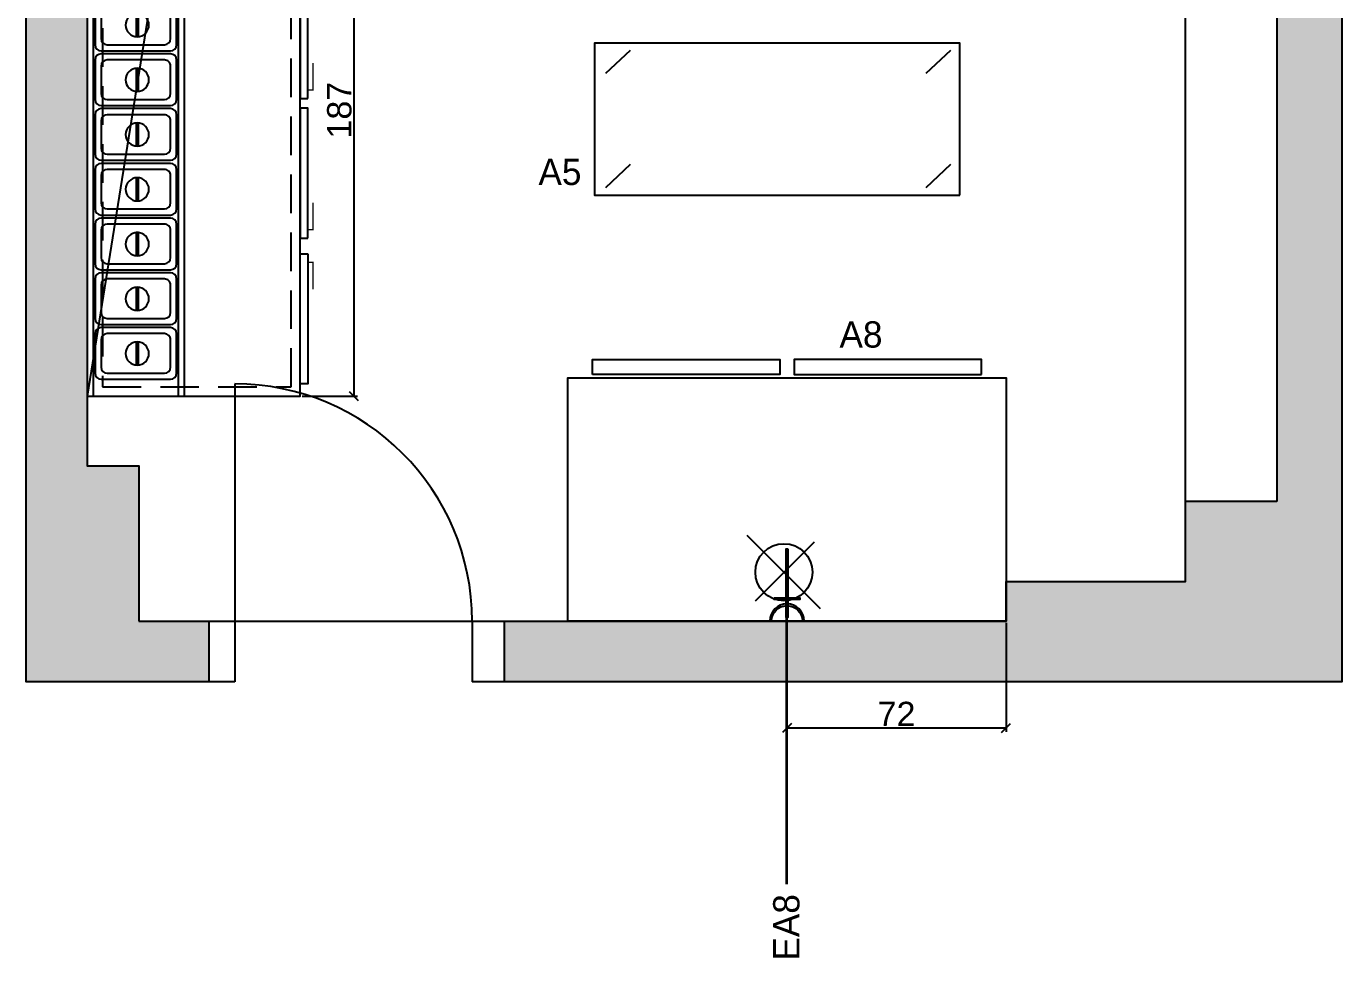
# Model space of a CAD drawing. Header units: millimetres. Extents: x 4241 to 4771, y 14519 to 15076.
# Drawn here: x 4338.8 to 4771.1, y 14518.9 to 14825.2 of the extents above; entities that cross this region are included whole.
import ezdxf
from ezdxf.enums import TextEntityAlignment as Align

# ---------------------------------------------------------------- set-up
doc = ezdxf.new("R2010")
doc.units = ezdxf.units.MM
doc.linetypes.add('DASHED', pattern=[19.049999999999997, 12.7, -6.35])
for name, color, linetype in [('002 Çizgi', 7, 'Continuous'), ('CIHAZ', 2, 'Continuous'), ('ELEKTRİK', 10, 'Continuous'), ('S2000-002 Çizgi', 7, 'Continuous')]:
    doc.layers.add(name, color=color, linetype=linetype)
doc.layers.add('ELK', color=1, linetype='Continuous', lineweight=35)
doc.styles.get("Standard").update_dxf_attribs({"font": 'arial.ttf'})
doc.styles.add('TAKSİM', font='GOTHIC.TTF', dxfattribs={"height": 20})
doc.dimstyles.new('OLCU50', dxfattribs={"dimtxt": 8, "dimasz": 3, "dimexe": 1.25, "dimexo": 0.625, "dimtad": 1, "dimdec": 0, "dimtxsty": 'Standard', "dimblk": 'OBLIQUE', "dimcen": 2.5, "dimclrd": 256, "dimclre": 251, "dimclrt": 25, "dimadec": 0, "dimazin": 0, "dimtfac": 1, "dimtdec": 0, "dimtmove": 0, "dimatfit": 3, "dimldrblk": 'OBLIQUE', "dimfxl": 1, "dimarcsym": 0})

# ---------------------------------------------------------------- blocks, each defined once
blk = doc.blocks.new('A$C50025146')
at = {"layer": 'ELEKTRİK'}
for points in [[(16.0258407970905, 9.846670621633166), (16.5885051934838, 9.846670621633166), (16.5885051934838, 1.406704675742731), (16.0258407970905, 1.406704675742731)], [(6.940050297998823e-05, 5.345355450490388), (6.940050297998823e-05, 5.908019846885509), (22.50664525620232, 5.908019846885509), (22.50664525620232, 5.345355450490388)]]:
    blk.add_hatch(color=256, dxfattribs=at).paths.add_polyline_path(points)
h = blk.add_hatch(color=256, dxfattribs=at)
edge = h.paths.add_edge_path()
edge.add_line((23.70435837441619, 11.25333161261187), (23.70435837441619, 10.69066721622039))
edge.add_ellipse((23.70435837441619, 5.626687648689767), major_axis=(3.580774291992597, -3.580774291992606), ratio=0.9999999999999413, start_angle=134.9999999999983, end_angle=314.9999999999983)
edge.add_line((23.70435837441619, 0.5627080811555061), (23.70435837441619, 4.368476402305532e-05))
edge.add_ellipse((23.70435837441619, 5.626687648689767), major_axis=(3.978638102213783, 3.978638102213774), ratio=0.9999999999999128, start_angle=45.0000000000025, end_angle=225.0000000000025, ccw=False)
for points, elevation in [([(16.0258407970905, 1.406704675742731), (16.0258407970905, 9.846670621633166), (16.5885051934838, 9.846670621633166), (16.5885051934838, 1.406704675742731)], 4.791194770819646e-08), ([(6.940050297998823e-05, 5.908019846885509), (22.50664525620232, 5.908019846885509), (22.50664525620232, 5.345355450490388), (6.940050297998823e-05, 5.345355450490388)], 4.794507297291503e-08)]:
    blk.add_lwpolyline(points, close=True, dxfattribs=dict(at, elevation=elevation))
at = {"layer": 'ELEKTRİK', "elevation": 4.798666618537076e-08}
blk.add_lwpolyline([(23.70435837441437, 4.368476402305532e-05), (23.70435837441619, 0.5627080811555061, -0.9999999999999944), (23.70435837441619, 10.69066721622039), (23.70435837441619, 11.25333161261187, 0.9999999999999944)], format="xyb", close=True, dxfattribs=at)
blk = doc.blocks.new('A$C01E77913')
at = {"layer": 'S2000-002 Çizgi'}
for points in [[(1.999996831329099, 26.79714285829232), (14.9999968313291, 26.79714285829414, -0.4142135623731128), (16.9999968313291, 24.79714285829414), (16.9999968313291, 2.000004429532964, -0.4142135623730951), (14.9999968313291, 4.4295329644e-06), (1.999996831329099, 4.4295347834e-06, -0.4142135623730774), (-3.1686709008e-06, 2.000004429534783), (-3.1686709008e-06, 24.79714285829232, -0.4142135623730951)], [(3.999996831329098, 24.79714285829141), (12.99999683132819, 24.79714285829232, -0.4142135623731679), (14.9999968313291, 22.79714285829232), (14.99999683132819, 4.000004429532964, -0.4142135623731362), (12.99999683132819, 2.000004429532964), (3.999996831329098, 2.000004429533873, -0.4142135623730466), (1.999996831329099, 4.000004429533873), (1.999996831329099, 22.79714285829141, -0.4142135623730541)]]:
    blk.add_lwpolyline(points, format="xyb", close=True, dxfattribs=at)
blk.add_lwpolyline([(4.713619910745819, 14.26656825662758), (12.2114784227283, 14.26656825662758), (12.2114784227283, 13.5171988007387), (4.713619910745819, 13.5171988007387)], close=True, dxfattribs=at)
blk.add_circle((8.462549166737062, 13.86656825662794), 3.823091046240757, dxfattribs=at)
blk = doc.blocks.new('188-70-M')
at = {"layer": '002 Çizgi', "color": 7}
blk.add_line((47.58287279789511, -126.0117666310762), (47.58287279789511, 61.98823336892383), dxfattribs=at)
for points in [[(-20.41712720210489, -126.0117666310762), (49.58287279789511, -126.0117666310762), (49.58287279789511, 61.98823336892383), (-20.41712720210489, 61.98823336892383)], [(17.58287279789511, 61.98823336892383), (17.58287279789511, -126.0179321939831), (49.58287279789511, -126.0179321939831), (49.58287279789511, 61.98823336892383)], [(-22.98212720210434, 15.23919690328639), (-22.98212720210798, 57.98919690328108), (-20.41712720210489, 57.9891969032833), (-20.41712720210489, 15.23919690328134)], [(-22.9821272021067, 10.11489351627007), (-22.98212720210671, -32.63510648373022), (-20.41712720210489, -32.63510648373267), (-20.41712720210489, 10.11489351626761)], [(-22.9821272021067, -35.86278115876574), (-22.98212720210671, -78.61278115876603), (-20.41712720210489, -78.61278115876848), (-20.41712720210489, -35.8627811587682)], [(-17.39098848664435, -109.5717813320698), (-17.21895875332848, -108.1147864128507), (-16.76542582003458, -106.4126895446025), (-16.12422408675775, -104.5471913770016), (-15.38918795349309, -102.599992559728), (-14.65415182022844, -100.6527937424544), (-14.01295008695888, -98.78729557485349), (-13.55941715366498, -97.0851987066053), (-13.38738742034911, -95.62820378738616), (-13.55941715366498, -94.48439469192454), (-14.01295008695888, -93.66738819516831), (-14.65415182023571, -93.17718429711022), (-15.38918795350037, -93.01378299776115), (-16.12422408676503, -93.17718429711022), (-16.76542582003458, -93.66738819516468), (-17.21895875332848, -94.48439469192454), (-17.39098848664435, -95.62820378738616), (-17.21895875332848, -97.0851987066053), (-16.76542582003458, -98.78729557485349), (-16.12422408675775, -100.6527937424544), (-15.38918795349309, -102.599992559728), (-14.65415182022844, -104.5471913770016), (-14.01295008695888, -106.4126895446025), (-13.55941715366498, -108.114786412847), (-13.38738742034911, -109.5717813320698), (-13.55941715366498, -110.7155904275314), (-14.01295008695888, -111.5325969242876), (-14.65415182023571, -112.0228008223457), (-15.38918795350037, -112.1862021216948), (-16.12422408676503, -112.0228008223457), (-16.76542582003458, -111.5325969242876), (-17.21895875332848, -110.7155904275314)]]:
    blk.add_lwpolyline(points, close=True, dxfattribs=at)
at = {"layer": '002 Çizgi', "color": 7, "linetype": 'DASHED'}
blk.add_lwpolyline([(44.58287279789511, -78.01176663107617), (44.58287279789511, 58.98823336892383), (-17.41712720210489, 58.98823336892383), (-17.41712720210489, -78.01176663107617)], close=True, dxfattribs=at)
at = {"layer": '002 Çizgi', "color": 7}
for points, const_width in [([(-22.98212720210778, 18.05207247480772), (-24.63499376801325, 18.05207247480998), (-24.63499376801633, 25.11425606523078), (-24.63499376801349, 26.9225335070431)], 0.4274999999999999), ([(-22.98212720210252, 7.30201794474052), (-24.63499376801096, 7.302017944742929), (-24.63499376801379, 0.2398343543199992), (-24.63499376801574, -1.568443087487413)], 0.4275), ([(-22.98212720210252, -38.67565673029529), (-24.63499376801097, -38.67565673029289), (-24.63499376801599, -45.73784032071871), (-24.63499376801575, -47.54611776252322)], 0.4275)]:
    blk.add_lwpolyline(points, dxfattribs=dict(at, const_width=const_width))
blk.add_lwpolyline([(47.58287279789511, -81.01176663107617), (-20.41712720210489, -81.01176663107617)], dxfattribs=at)
for points in [[(-10.08126293549867, -89.00863300746278), (-10.08126293549867, -115.6804314268084, 1), (-5.735458944036509, -115.6804314268084)], [(-5.735458944036509, -115.6804314268084), (-5.735458944036509, -89.00863300746278, -1), (-1.389654952581623, -89.00863300746278)]]:
    blk.add_lwpolyline(points, format="xyb", dxfattribs=at)
at = {"layer": '002 Çizgi', "color": 7, "xscale": -1, "rotation": 90}
for p in [(46.98144644180866, 56.48206463734459), (46.98144644180866, 38.48206463734459), (46.98144644180866, 20.48206463734459), (46.98144644180866, 2.482064637344592), (46.98144644180866, -15.51793536265541), (46.98144644180866, -33.51793536265541), (46.98144644180866, -51.51793536265541), (46.98144644180866, -69.51793536265541), (46.98144644180866, -87.51793536265541), (46.58672269568342, -105.5179353626554)]:
    blk.add_blockref('A$C01E77913', p, dxfattribs=at)
blk = doc.blocks.new('_Oblique')
at = {"color": 0, "linetype": 'ByBlock', "lineweight": -2}
blk.add_line((-0.5, -0.5), (0.5, 0.5), dxfattribs=at)
blk = doc.blocks.new('*D37')
at = {"layer": 'Defpoints', "color": 0, "transparency": 16777216}
for p in [(4428.772070794379, 14891.59633951142), (4428.772070794379, 14703.59633951142), (4446.391333986008, 14703.59633951142)]:
    blk.add_point(p, dxfattribs=at)
at = {"layer": 'S2000-002 Çizgi', "color": 251, "lineweight": -2, "transparency": 16777216}
for p, q in [((4429.397070794379, 14891.59633951142), (4447.641333986008, 14891.59633951142)), ((4429.397070794379, 14703.59633951142), (4447.641333986008, 14703.59633951142))]:
    blk.add_line(p, q, dxfattribs=at)
at = {"layer": 'S2000-002 Çizgi', "lineweight": -2, "transparency": 16777216}
blk.add_line((4446.391333986008, 14891.59633951142), (4446.391333986008, 14703.59633951142), dxfattribs=at)
at = {"layer": 'S2000-002 Çizgi', "lineweight": -2, "transparency": 16777216, "xscale": 3, "yscale": 3, "zscale": 3}
for p, rotation in [((4446.391333986008, 14891.59633951142), 90), ((4446.391333986008, 14703.59633951142), 270)]:
    blk.add_blockref('_Oblique', p, dxfattribs=dict(at, rotation=rotation))
at = {"layer": 'S2000-002 Çizgi', "color": 25, "transparency": 16777216, "insert": (4441.681750084238, 14797.59633951141), "char_height": 8, "attachment_point": 5, "rotation": 90}
blk.add_mtext('187', dxfattribs=at)
blk = doc.blocks.new('A$C52B82AD5')
at = {"layer": 'CIHAZ', "color": 5}
for p, q in [((60.9465481800753, 82.02788923474009), (85.05253360984625, 57.92190380497004)), ((82.37969912642848, 79.35054631938465), (62.95906200538275, 59.92990919833892))]:
    blk.add_line(p, q, dxfattribs=at)
for points in [[(8.03743702148222, 4.965564293271655), (8.03743702148222, 1.645775455472176e-05), (69.65774465195045, 1.645775455472176e-05), (69.65774465195045, 4.965564293271655)], [(135.9625764923103, 4.965564293271655), (135.9625764923103, 1.645775455472176e-05), (74.34226886184251, 1.645775455472176e-05), (74.34226886184251, 4.965564293271655)]]:
    blk.add_lwpolyline(points, close=True, dxfattribs=at)
blk.add_circle((73.00269625754709, 69.97985328823188), 9.377002868881192, dxfattribs=at)
at = {"layer": 'S2000-002 Çizgi'}
blk.add_lwpolyline([(144.0000067568963, 86.04390002147784), (144.0000067568963, 6.043900021477839), (6.756896254955791e-06, 6.043900021477839), (6.756896254955791e-06, 86.04390002147784)], close=True, dxfattribs=at)
blk = doc.blocks.new('*D46')
at = {"layer": 'Defpoints', "color": 0, "transparency": 16777216}
for p in [(4660.772070794377, 14629.59633951141), (4588.772070794374, 14609.59633951141), (4588.772070794374, 14594.42265001551)]:
    blk.add_point(p, dxfattribs=at)
at = {"layer": 'S2000-002 Çizgi', "color": 251, "lineweight": -2, "transparency": 16777216}
for p, q in [((4660.772070794377, 14628.97133951141), (4660.772070794377, 14593.17265001551)), ((4588.772070794374, 14608.97133951141), (4588.772070794374, 14593.17265001551))]:
    blk.add_line(p, q, dxfattribs=at)
at = {"layer": 'S2000-002 Çizgi', "lineweight": -2, "transparency": 16777216}
blk.add_line((4660.772070794377, 14594.42265001551), (4588.772070794374, 14594.42265001551), dxfattribs=at)
at = {"layer": 'S2000-002 Çizgi', "lineweight": -2, "transparency": 16777216, "xscale": 3, "yscale": 3, "zscale": 3, "rotation": 180}
blk.add_blockref('_Oblique', (4588.772070794374, 14594.42265001551), dxfattribs=at)
at = {"layer": 'S2000-002 Çizgi', "lineweight": -2, "transparency": 16777216, "xscale": 3, "yscale": 3, "zscale": 3}
blk.add_blockref('_Oblique', (4660.772070794377, 14594.42265001551), dxfattribs=at)
at = {"layer": 'S2000-002 Çizgi', "color": 25, "transparency": 16777216, "insert": (4624.772070794375, 14599.06402109327), "char_height": 8, "attachment_point": 5}
blk.add_mtext('72', dxfattribs=at)

msp = doc.modelspace()

# ---------------------------------------------------------------- hatches: boundary and pattern name
at = {"layer": 'S2000-002 Çizgi'}
h = msp.add_hatch(dxfattribs=at)
h.set_pattern_fill('AR-CONC', color=0, scale=0.1)
h.set_pattern_definition([(49.99999999999999, (0, 0), (18.2184668996004, -1.593908553890309), [1.905, -20.955]), (355, (0, 0), (-3.524342142496934, 19.10568452390352), [1.524, -16.764058417]), (100.4514447, (1.5182007, -0.13282535), (14.69412470903533, 17.51177519121951), [1.61900088, -17.80902446]), (46.18420000000001, (0, 5.08), (27.10790408921299, -4.204232793272715), [2.8575, -31.4325]), (96.63555760999996, (2.25899, 4.72965), (23.7404134051503, 24.74261245977215), [2.428502314, -26.713560816]), (351.1841511700001, (0, 5.08), (23.74041340649771, 24.74261245855327), [2.285996707, -25.145973192]), (21, (2.54, 3.81), (15.16143912691325, -10.22651981870876), [1.905, -20.955]), (326.0000000000001, (2.54, 3.81), (6.180202834764708, 18.41879661223193), [1.524, -16.764]), (71.45144499999999, (3.80345326, 2.95779001), (21.34164192787162, 8.192276888590525), [1.61900088, -17.80899376]), (37.50000000000001, (0, 0), (0.3088603250591817, 8.455503887315311), [0, -16.5608, 0, -17.018, 0, -16.8275]), (7.499999999999999, (0, 0), (6.681966251030575, 10.01805748181195), [0, -9.7028, 0, -16.1798, 0, -6.413500000000001]), (327.5, (-5.6642, 0), (13.55905951668714, -0.5728743992673444), [0, -6.350000000000001, 0, -19.812, 0, -26.289]), (317.5, (-8.2042, 0), (14.81291813860181, 2.542649103333303), [0, -8.255, 0, -13.1572, 0, -18.669])])
h.paths.add_polyline_path([(4771.072393058635, 14971.59633951141), (4338.772070794377, 14971.59633951141), (4338.772070794377, 14609.59633951141), (4398.772070794377, 14609.59633951141), (4398.772070794377, 14629.59633951141), (4375.772070794377, 14629.59633951141), (4375.772070794377, 14680.59633951141), (4358.772070794377, 14680.59633951141), (4358.772070794377, 14951.59633951141), (4666.772070794377, 14951.59633951141), (4666.772070794377, 14935.59633951141), (4719.772070794377, 14935.59633951141), (4719.772070794377, 14859.87326768894), (4749.772070794377, 14859.87326768894), (4749.772070794377, 14668.87326768894), (4719.772070794377, 14668.87326768894), (4719.772070794377, 14642.59633951141), (4660.772070794377, 14642.59633951141), (4660.772070794377, 14629.59633951141), (4495.772070794377, 14629.59633951141), (4495.772070794377, 14609.59633951141), (4771.072393058635, 14609.59633951141)])

# ---------------------------------------------------------------- linework, layer by layer
at = {"layer": 'ELK', "color": 1}
msp.add_line((4588.772070794395, 14543.10390624741), (4588.772070794366, 14630.79405262961), dxfattribs=at)
at = {"layer": 'S2000-002 Çizgi'}
for p, q in [((4388.772070794377, 14891.59633951141), (4358.772070794377, 14703.59633951141)), ((4749.772070794377, 14859.87326768894), (4749.772070794377, 14668.87326768894)), ((4529.259903683225, 14809.77048227363), (4537.326796613976, 14817.35075218463)), ((4634.543645837446, 14809.77048227363), (4642.610538768196, 14817.35075218463)), ((4529.259903683225, 14772.21361015071), (4537.326796613976, 14779.79388006172)), ((4634.543645837446, 14772.21361015071), (4642.610538768196, 14779.79388006172)), ((4407.272070794377, 14707.59633951141), (4407.272070794377, 14609.59633951141)), ((4749.772070794377, 14668.87326768894), (4719.772070794377, 14668.87326768894)), ((4398.772070794377, 14629.59633951141), (4398.772070794377, 14609.59633951141)), ((4485.272070794377, 14629.59633951141), (4485.272070794377, 14609.59633951141)), ((4495.772070794377, 14629.59633951141), (4495.772070794377, 14609.59633951141))]:
    msp.add_line(p, q, dxfattribs=at)
msp.add_lwpolyline([(4407.272070794377, 14609.59633951141), (4338.772070794377, 14609.59633951141), (4338.772070794377, 14971.59633951141), (4771.072393058635, 14971.59633951141), (4771.072393058635, 14609.59633951141), (4485.272070794377, 14609.59633951141)], dxfattribs=at)
at = {"layer": 'S2000-002 Çizgi', "color": 0}
msp.add_lwpolyline([(4375.772070794377, 14629.59633951141), (4660.772070794377, 14629.59633951141), (4660.772070794377, 14642.59633951141), (4719.772070794377, 14642.59633951141), (4719.772070794377, 14935.59633951141), (4666.772070794377, 14935.59633951141), (4666.772070794377, 14951.59633951141), (4358.772070794377, 14951.59633951141), (4358.772070794377, 14680.59633951141), (4375.772070794377, 14680.59633951141), (4375.772070794377, 14629.59633951141)], dxfattribs=at)
at = {"layer": 'S2000-002 Çizgi'}
for points in [[(4358.772070794377, 14703.59633951141), (4388.772070794377, 14703.59633951141), (4388.772070794377, 14891.59633951141), (4358.772070794377, 14891.59633951141)], [(4645.520278831971, 14769.59633951141), (4645.520278831971, 14819.59633951141), (4525.520278831971, 14819.59633951141), (4525.520278831971, 14769.59633951141)]]:
    msp.add_lwpolyline(points, close=True, dxfattribs=at)
msp.add_arc((4407.272070794377, 14629.59633951141), 78, 0, 90, dxfattribs=at)

# ---------------------------------------------------------------- block references
at = {"layer": 'ELEKTRİK', "rotation": 269.9999999999999}
msp.add_blockref('A$C50025146', (4583.145383145689, 14653.30069788583, -4.798666618537076e-08), dxfattribs=at)
at = {"layer": 'S2000-002 Çizgi', "rotation": 180}
for name, p in [('188-70-M', (4408.354943592272, 14765.58457288034)), ('A$C52B82AD5', (4660.772077551273, 14715.64023953289))]:
    msp.add_blockref(name, p, dxfattribs=at)

# ---------------------------------------------------------------- texts
at = {"style": 'TAKSİM'}
for s, p in [('A5', (4514.156900372408, 14772.98332510728)), ('A8', (4613.087827254552, 14719.52354286462))]:
    msp.add_text(s, height=8.64, dxfattribs=at).set_placement(p, align=Align.CENTER)
at = {"layer": 'ELK', "color": 1, "style": 'TAKSİM'}
msp.add_text('EA8', height=8.64, rotation=90, dxfattribs=at).set_placement((4592.865504528861, 14528.88622183646), align=Align.CENTER)

# ---------------------------------------------------------------- dimensions: what is measured, and where the dimension line sits
at = {"layer": 'S2000-002 Çizgi'}
dim = msp.add_linear_dim(base=(4446.391333986008, 14703.59633951142), p1=(4428.772070794377, 14891.59633951141), p2=(4428.772070794377, 14703.59633951141), angle=90, text='187', dimstyle='OLCU50', dxfattribs=at)
dim.commit()
dim.dimension.update_dxf_attribs({"geometry": '*D37', "text_midpoint": (4441.681750084238, 14797.59633951141)})
dim = msp.add_linear_dim(base=(4588.772070794374, 14594.42265001551), p1=(4660.772070794377, 14629.59633951141), p2=(4588.772070794374, 14609.59633951141), dimstyle='OLCU50', dxfattribs=at)
dim.commit()
dim.dimension.update_dxf_attribs({"geometry": '*D46', "text_midpoint": (4624.772070794375, 14599.06402109327)})

doc.saveas('drawing.dxf')
